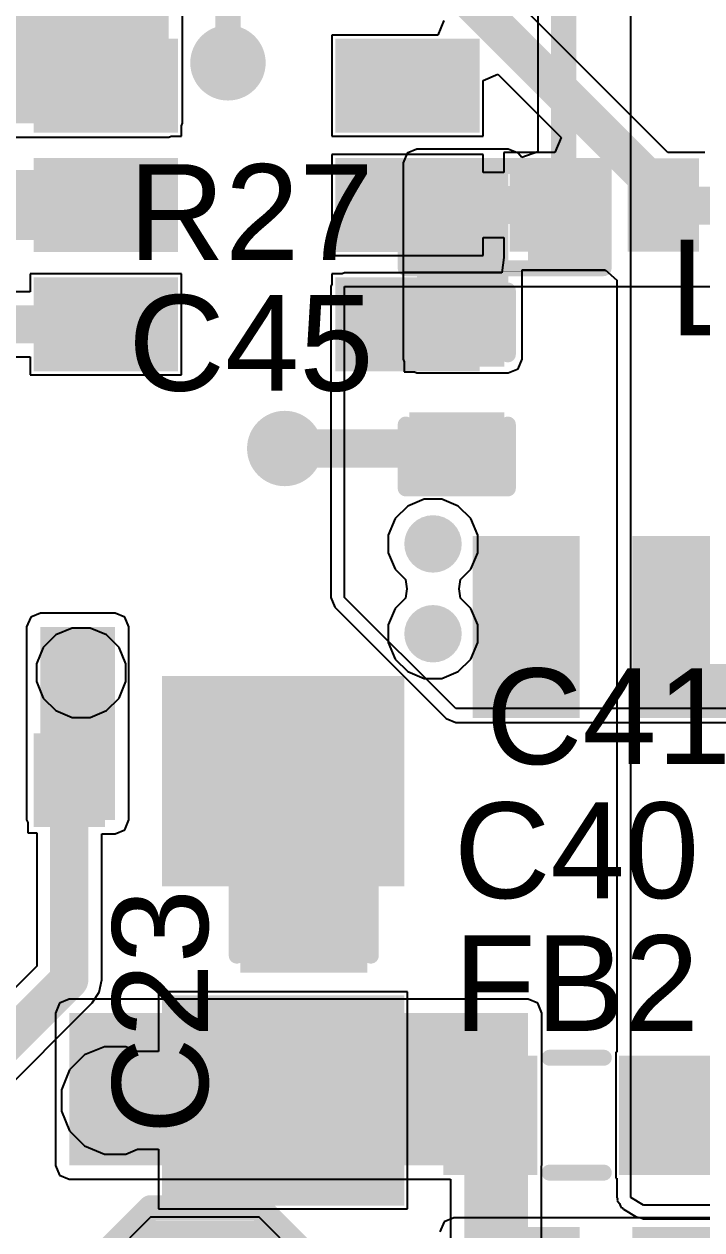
# Model space of a CAD drawing. Header units: millimetres. Extents: x -12 to 5428, y 0 to 5422.
# Drawn here: x -3.19 to 2.2, y 9.81 to 19.4 of the extents above; entities that cross this region are included whole.
import ezdxf

# ---------------------------------------------------------------- set-up
doc = ezdxf.new("R2010")
doc.units = ezdxf.units.MM
for name, color, linetype in [('BottomLayer', 5, 'Continuous'), ('BottomPaste', 16, 'Continuous'), ('BottomSolder', 6, 'Continuous'), ('TopLayer', 1, 'Continuous'), ('TopOverlay', 2, 'Continuous'), ('TopPaste', 8, 'Continuous'), ('TopSolder', 216, 'Continuous'), ('ViaHoleLayer', 16, 'Continuous')]:
    doc.layers.add(name, color=color, linetype=linetype)
doc.styles.add('Arial', font='', dxfattribs={"height": 0.2})
doc.styles.get('Arial').set_extended_font_data('Arial')

# ---------------------------------------------------------------- blocks, each defined once
blk = doc.blocks.new('T__________17')
at = {"layer": 'TopLayer'}
blk.add_hatch(color=1, dxfattribs=at).paths.add_polyline_path([(0.381, 0.762), (-0.381, 0.762), (-0.762, 0.381), (-0.762, -0.381), (-0.381, -0.762), (0.381, -0.762), (0.762, -0.381), (0.762, 0.381)])
at = {"layer": 'TopPaste'}
blk.add_hatch(color=8, dxfattribs=at).paths.add_polyline_path([(0.381, 0.762), (-0.381, 0.762), (-0.762, 0.381), (-0.762, -0.381), (-0.381, -0.762), (0.381, -0.762), (0.762, -0.381), (0.762, 0.381)])
at = {"layer": 'TopSolder'}
blk.add_hatch(color=216, dxfattribs=at).paths.add_polyline_path([(0.4185, 0.837), (-0.4185, 0.837), (-0.837, 0.4185), (-0.837, -0.4185), (-0.4185, -0.837), (0.4185, -0.837), (0.837, -0.4185), (0.837, 0.4185)])
at = {"layer": 'TopOverlay', "const_width": 0.2}
for points in [[(-0.9398, 0.4318), (-0.4318, 0.9398)], [(-0.4318, 0.9398), (0.4318, 0.9398)], [(0.4318, 0.9398), (0.9398, 0.4318)], [(-0.9398, -0.4318), (-0.9398, 0.4318)], [(0.9398, -0.4318), (0.9398, 0.4318)], [(-0.9398, -0.4318), (-0.4318, -0.9398)], [(0.4318, -0.9398), (0.9398, -0.4318)], [(-0.4318, -0.9398), (0.4318, -0.9398)]]:
    blk.add_lwpolyline(points, dxfattribs=at)
at = {"layer": 'TopOverlay', "const_width": 0.1}
for points in [[(-0.4818, 0.9398, 1), (-0.3818, 0.9398, 1)], [(-0.4818, 0.9398, 1), (-0.3818, 0.9398, 1)], [(0.3818, 0.9398, 1), (0.4818, 0.9398, 1)], [(0.3818, 0.9398, 1), (0.4818, 0.9398, 1)], [(-0.9898, 0.4318, 1), (-0.8898, 0.4318, 1)], [(-0.9898, 0.4318, 1), (-0.8898, 0.4318, 1)], [(0.8898, 0.4318, 1), (0.9898, 0.4318, 1)], [(0.8898, 0.4318, 1), (0.9898, 0.4318, 1)], [(-0.9898, -0.4318, 1), (-0.8898, -0.4318, 1)], [(-0.9898, -0.4318, 1), (-0.8898, -0.4318, 1)], [(0.8898, -0.4318, 1), (0.9898, -0.4318, 1)], [(0.8898, -0.4318, 1), (0.9898, -0.4318, 1)], [(-0.4818, -0.9398, 1), (-0.3818, -0.9398, 1)], [(-0.4818, -0.9398, 1), (-0.3818, -0.9398, 1)], [(0.3818, -0.9398, 1), (0.4818, -0.9398, 1)], [(0.3818, -0.9398, 1), (0.4818, -0.9398, 1)]]:
    blk.add_lwpolyline(points, format="xyb", close=True, dxfattribs=at)
blk = doc.blocks.new('SOP_8_B_24')
at = {"layer": 'BottomLayer'}
for points in [[(-3.4, 2.255), (-2.1, 2.255), (-2.1, 1.555), (-3.4, 1.555)], [(2.1, 2.255), (3.4, 2.255), (3.4, 1.555), (2.1, 1.555)], [(-3.4, 0.985), (-2.1, 0.985), (-2.1, 0.285), (-3.4, 0.285)], [(2.1, 0.985), (3.4, 0.985), (3.4, 0.285), (2.1, 0.285)], [(-3.4, -0.285), (-2.1, -0.285), (-2.1, -0.985), (-3.4, -0.985)], [(2.1, -0.285), (3.4, -0.285), (3.4, -0.985), (2.1, -0.985)], [(-3.4, -1.555), (-2.1, -1.555), (-2.1, -2.255), (-3.4, -2.255)], [(2.1, -1.555), (3.4, -1.555), (3.4, -2.255), (2.1, -2.255)]]:
    blk.add_hatch(color=5, dxfattribs=at).paths.add_polyline_path(points)
at = {"layer": 'BottomPaste'}
for points in [[(-3.4, 2.255), (-2.1, 2.255), (-2.1, 1.555), (-3.4, 1.555)], [(2.1, 2.255), (3.4, 2.255), (3.4, 1.555), (2.1, 1.555)], [(-3.4, 0.985), (-2.1, 0.985), (-2.1, 0.285), (-3.4, 0.285)], [(2.1, 0.985), (3.4, 0.985), (3.4, 0.285), (2.1, 0.285)], [(-3.4, -0.285), (-2.1, -0.285), (-2.1, -0.985), (-3.4, -0.985)], [(2.1, -0.285), (3.4, -0.285), (3.4, -0.985), (2.1, -0.985)], [(-3.4, -1.555), (-2.1, -1.555), (-2.1, -2.255), (-3.4, -2.255)], [(2.1, -1.555), (3.4, -1.555), (3.4, -2.255), (2.1, -2.255)]]:
    blk.add_hatch(color=16, dxfattribs=at).paths.add_polyline_path(points)
at = {"layer": 'BottomSolder'}
for points in [[(-3.475, 2.33), (-2.025, 2.33), (-2.025, 1.48), (-3.475, 1.48)], [(2.025, 2.33), (3.475, 2.33), (3.475, 1.48), (2.025, 1.48)], [(-3.475, 1.06), (-2.025, 1.06), (-2.025, 0.21), (-3.475, 0.21)], [(2.025, 1.06), (3.475, 1.06), (3.475, 0.21), (2.025, 0.21)], [(-3.475, -0.21), (-2.025, -0.21), (-2.025, -1.06), (-3.475, -1.06)], [(2.025, -0.21), (3.475, -0.21), (3.475, -1.06), (2.025, -1.06)], [(-3.475, -1.48), (-2.025, -1.48), (-2.025, -2.33), (-3.475, -2.33)], [(2.025, -1.48), (3.475, -1.48), (3.475, -2.33), (2.025, -2.33)]]:
    blk.add_hatch(color=6, dxfattribs=at).paths.add_polyline_path(points)
blk = doc.blocks.new('R___0402_B_30')
at = {"layer": 'BottomLayer'}
for points in [[(-0.2413, 0.3175), (-0.2413, -0.3175), (-0.6985, -0.3175), (-0.6985, 0.3175)], [(0.6985, 0.3175), (0.6985, -0.3175), (0.2413, -0.3175), (0.2413, 0.3175)]]:
    blk.add_hatch(color=5, dxfattribs=at).paths.add_polyline_path(points)
at = {"layer": 'BottomPaste'}
for points in [[(-0.2413, 0.3175), (-0.2413, -0.3175), (-0.6985, -0.3175), (-0.6985, 0.3175)], [(0.6985, 0.3175), (0.6985, -0.3175), (0.2413, -0.3175), (0.2413, 0.3175)]]:
    blk.add_hatch(color=16, dxfattribs=at).paths.add_polyline_path(points)
at = {"layer": 'BottomSolder'}
for points in [[(-0.1863, 0.3725), (-0.1863, -0.3725), (-0.7535, -0.3725), (-0.7535, 0.3725)], [(0.7535, 0.3725), (0.7535, -0.3725), (0.1863, -0.3725), (0.1863, 0.3725)]]:
    blk.add_hatch(color=6, dxfattribs=at).paths.add_polyline_path(points)
blk = doc.blocks.new('R___0402_39')
at = {"layer": 'TopLayer'}
for points in [[(-0.6985, -0.3175), (-0.6985, 0.3175), (-0.2413, 0.3175), (-0.2413, -0.3175)], [(0.2413, -0.3175), (0.2413, 0.3175), (0.6985, 0.3175), (0.6985, -0.3175)]]:
    blk.add_hatch(color=1, dxfattribs=at).paths.add_polyline_path(points)
at = {"layer": 'TopPaste'}
for points in [[(-0.6985, -0.3175), (-0.6985, 0.3175), (-0.2413, 0.3175), (-0.2413, -0.3175)], [(0.2413, -0.3175), (0.2413, 0.3175), (0.6985, 0.3175), (0.6985, -0.3175)]]:
    blk.add_hatch(color=8, dxfattribs=at).paths.add_polyline_path(points)
at = {"layer": 'TopSolder'}
for points in [[(-0.7535, -0.3725), (-0.7535, 0.3725), (-0.1863, 0.3725), (-0.1863, -0.3725)], [(0.1863, -0.3725), (0.1863, 0.3725), (0.7535, 0.3725), (0.7535, -0.3725)]]:
    blk.add_hatch(color=216, dxfattribs=at).paths.add_polyline_path(points)
at = {"layer": 'TopOverlay'}
for points, const_width in [([(-0.7874, 0.4064), (0.7874, 0.4064)], 0.127), ([(-0.7874, -0.4064), (-0.7874, 0.4064)], 0.127), ([(0.7874, -0.4064), (0.7874, 0.4064)], 0.127), ([(-0.7874, -0.4064), (0.7874, -0.4064)], 0.127), ([(-0.8128, -0.4318), (0.8128, -0.4318)], 0.00323)]:
    blk.add_lwpolyline(points, dxfattribs=dict(at, const_width=const_width))
for points, const_width in [([(-0.8191, 0.4064, 1), (-0.7556, 0.4064, 1)], 0.0635), ([(-0.8191, 0.4064, 1), (-0.7556, 0.4064, 1)], 0.0635), ([(0.7557, 0.4064, 1), (0.8192, 0.4064, 1)], 0.0635), ([(0.7557, 0.4064, 1), (0.8192, 0.4064, 1)], 0.0635), ([(-0.8191, -0.4064, 1), (-0.7556, -0.4064, 1)], 0.0635), ([(-0.8191, -0.4064, 1), (-0.7556, -0.4064, 1)], 0.0635), ([(0.7557, -0.4064, 1), (0.8192, -0.4064, 1)], 0.0635), ([(0.7557, -0.4064, 1), (0.8192, -0.4064, 1)], 0.0635), ([(-0.8136, -0.4318, 1), (-0.812, -0.4318, 1)], 0.00161), ([(0.812, -0.4318, 1), (0.8136, -0.4318, 1)], 0.00161)]:
    blk.add_lwpolyline(points, format="xyb", close=True, dxfattribs=dict(at, const_width=const_width))
blk = doc.blocks.new('C___0402_47')
at = {"layer": 'TopLayer'}
for points in [[(-0.6985, -0.3175), (-0.6985, 0.3175), (-0.2413, 0.3175), (-0.2413, -0.3175)], [(0.2413, -0.3175), (0.2413, 0.3175), (0.6985, 0.3175), (0.6985, -0.3175)]]:
    blk.add_hatch(color=1, dxfattribs=at).paths.add_polyline_path(points)
at = {"layer": 'TopPaste'}
for points in [[(-0.6985, -0.3175), (-0.6985, 0.3175), (-0.2413, 0.3175), (-0.2413, -0.3175)], [(0.2413, -0.3175), (0.2413, 0.3175), (0.6985, 0.3175), (0.6985, -0.3175)]]:
    blk.add_hatch(color=8, dxfattribs=at).paths.add_polyline_path(points)
at = {"layer": 'TopSolder'}
for points in [[(-0.7585, -0.3775), (-0.7585, 0.3775), (-0.1813, 0.3775), (-0.1813, -0.3775)], [(0.1813, -0.3775), (0.1813, 0.3775), (0.7585, 0.3775), (0.7585, -0.3775)]]:
    blk.add_hatch(color=216, dxfattribs=at).paths.add_polyline_path(points)
at = {"layer": 'TopOverlay', "const_width": 0.127}
for points in [[(-0.7874, 0.4064), (-0.7874, -0.4064)], [(-0.7874, 0.4064), (-0.2794, 0.4064)], [(0.2794, 0.4064), (0.7874, 0.4064)], [(0.7874, 0.4064), (0.7874, -0.4064)], [(-0.7874, -0.4064), (-0.2794, -0.4064)], [(0.2794, -0.4064), (0.7874, -0.4064)]]:
    blk.add_lwpolyline(points, dxfattribs=at)
at = {"layer": 'TopOverlay', "const_width": 0.0635}
for points in [[(-0.8191, 0.4064, 1), (-0.7556, 0.4064, 1)], [(-0.8191, 0.4064, 1), (-0.7556, 0.4064, 1)], [(-0.3111, 0.4064, 1), (-0.2476, 0.4064, 1)], [(0.2477, 0.4064, 1), (0.3112, 0.4064, 1)], [(0.7557, 0.4064, 1), (0.8192, 0.4064, 1)], [(0.7557, 0.4064, 1), (0.8192, 0.4064, 1)], [(-0.8191, -0.4064, 1), (-0.7556, -0.4064, 1)], [(-0.8191, -0.4064, 1), (-0.7556, -0.4064, 1)], [(-0.3111, -0.4064, 1), (-0.2476, -0.4064, 1)], [(0.2477, -0.4064, 1), (0.3112, -0.4064, 1)], [(0.7557, -0.4064, 1), (0.8192, -0.4064, 1)], [(0.7557, -0.4064, 1), (0.8192, -0.4064, 1)]]:
    blk.add_lwpolyline(points, format="xyb", close=True, dxfattribs=at)
blk = doc.blocks.new('TSOT_23_6_B_55')
at = {"layer": 'BottomLayer'}
for points in [[(-1.7, 1.25), (-0.7, 1.25), (-0.7, 0.65), (-1.7, 0.65)], [(0.7, 1.25), (1.7, 1.25), (1.7, 0.65), (0.7, 0.65)], [(-1.7, 0.3), (-0.7, 0.3), (-0.7, -0.3), (-1.7, -0.3)], [(0.7, 0.3), (1.7, 0.3), (1.7, -0.3), (0.7, -0.3)], [(-1.7, -0.65), (-0.7, -0.65), (-0.7, -1.25), (-1.7, -1.25)], [(0.7, -0.65), (1.7, -0.65), (1.7, -1.25), (0.7, -1.25)]]:
    blk.add_hatch(color=5, dxfattribs=at).paths.add_polyline_path(points)
at = {"layer": 'BottomPaste'}
for points in [[(-1.7, 1.25), (-0.7, 1.25), (-0.7, 0.65), (-1.7, 0.65)], [(0.7, 1.25), (1.7, 1.25), (1.7, 0.65), (0.7, 0.65)], [(-1.7, 0.3), (-0.7, 0.3), (-0.7, -0.3), (-1.7, -0.3)], [(0.7, 0.3), (1.7, 0.3), (1.7, -0.3), (0.7, -0.3)], [(-1.7, -0.65), (-0.7, -0.65), (-0.7, -1.25), (-1.7, -1.25)], [(0.7, -0.65), (1.7, -0.65), (1.7, -1.25), (0.7, -1.25)]]:
    blk.add_hatch(color=16, dxfattribs=at).paths.add_polyline_path(points)
at = {"layer": 'BottomSolder'}
for points in [[(-1.775, 1.325), (-0.625, 1.325), (-0.625, 0.575), (-1.775, 0.575)], [(0.625, 1.325), (1.775, 1.325), (1.775, 0.575), (0.625, 0.575)], [(-1.775, 0.375), (-0.625, 0.375), (-0.625, -0.375), (-1.775, -0.375)], [(0.625, 0.375), (1.775, 0.375), (1.775, -0.375), (0.625, -0.375)], [(-1.775, -0.575), (-0.625, -0.575), (-0.625, -1.325), (-1.775, -1.325)], [(0.625, -0.575), (1.775, -0.575), (1.775, -1.325), (0.625, -1.325)]]:
    blk.add_hatch(color=6, dxfattribs=at).paths.add_polyline_path(points)
blk = doc.blocks.new('R___0402_B_74')
at = {"layer": 'BottomLayer'}
for points in [[(-0.2413, 0.3175), (-0.2413, -0.3175), (-0.6985, -0.3175), (-0.6985, 0.3175)], [(0.6985, 0.3175), (0.6985, -0.3175), (0.2413, -0.3175), (0.2413, 0.3175)]]:
    blk.add_hatch(color=5, dxfattribs=at).paths.add_polyline_path(points)
at = {"layer": 'BottomPaste'}
for points in [[(-0.2413, 0.3175), (-0.2413, -0.3175), (-0.6985, -0.3175), (-0.6985, 0.3175)], [(0.6985, 0.3175), (0.6985, -0.3175), (0.2413, -0.3175), (0.2413, 0.3175)]]:
    blk.add_hatch(color=16, dxfattribs=at).paths.add_polyline_path(points)
at = {"layer": 'BottomSolder'}
for points in [[(-0.1863, 0.3725), (-0.1863, -0.3725), (-0.7535, -0.3725), (-0.7535, 0.3725)], [(0.7535, 0.3725), (0.7535, -0.3725), (0.1863, -0.3725), (0.1863, 0.3725)]]:
    blk.add_hatch(color=6, dxfattribs=at).paths.add_polyline_path(points)
blk = doc.blocks.new('IND_0603__1608_M_______123')
at = {"layer": 'TopLayer'}
for points in [[(-1, 0.4), (-0.4, 0.4), (-0.4, -0.4), (-1, -0.4)], [(0.4, 0.4), (1, 0.4), (1, -0.4), (0.4, -0.4)]]:
    blk.add_hatch(color=1, dxfattribs=at).paths.add_polyline_path(points)
at = {"layer": 'TopPaste'}
for points in [[(-1, 0.4), (-0.4, 0.4), (-0.4, -0.4), (-1, -0.4)], [(0.4, 0.4), (1, 0.4), (1, -0.4), (0.4, -0.4)]]:
    blk.add_hatch(color=8, dxfattribs=at).paths.add_polyline_path(points)
at = {"layer": 'TopSolder'}
for points in [[(-1.075, 0.475), (-0.325, 0.475), (-0.325, -0.475), (-1.075, -0.475)], [(0.325, 0.475), (1.075, 0.475), (1.075, -0.475), (0.325, -0.475)]]:
    blk.add_hatch(color=216, dxfattribs=at).paths.add_polyline_path(points)
at = {"layer": 'TopOverlay', "const_width": 0.127}
for points in [[(0.2286, 0.4572), (-0.2032, 0.4572)], [(0.2286, -0.4572), (-0.2032, -0.4572)]]:
    blk.add_lwpolyline(points, dxfattribs=at)
at = {"layer": 'TopOverlay', "const_width": 0.0635}
for points in [[(-0.2349, 0.4572, 1), (-0.1714, 0.4572, 1)], [(0.1969, 0.4572, 1), (0.2604, 0.4572, 1)], [(-0.2349, -0.4572, 1), (-0.1714, -0.4572, 1)], [(0.1969, -0.4572, 1), (0.2604, -0.4572, 1)]]:
    blk.add_lwpolyline(points, format="xyb", close=True, dxfattribs=at)
blk = doc.blocks.new('C___0603_200')
at = {"layer": 'TopLayer'}
for points in [[(-0.381, 0.4445), (-0.381, -0.4445), (-1.143, -0.4445), (-1.143, 0.4445)], [(1.143, 0.4445), (1.143, -0.4445), (0.381, -0.4445), (0.381, 0.4445)]]:
    blk.add_hatch(color=1, dxfattribs=at).paths.add_polyline_path(points)
at = {"layer": 'TopPaste'}
for points in [[(-0.381, 0.4445), (-0.381, -0.4445), (-1.143, -0.4445), (-1.143, 0.4445)], [(1.143, 0.4445), (1.143, -0.4445), (0.381, -0.4445), (0.381, 0.4445)]]:
    blk.add_hatch(color=8, dxfattribs=at).paths.add_polyline_path(points)
at = {"layer": 'TopSolder'}
for points in [[(-0.321, 0.5045), (-0.321, -0.5045), (-1.203, -0.5045), (-1.203, 0.5045)], [(1.203, 0.5045), (1.203, -0.5045), (0.321, -0.5045), (0.321, 0.5045)]]:
    blk.add_hatch(color=216, dxfattribs=at).paths.add_polyline_path(points)
at = {"layer": 'TopOverlay', "const_width": 0.127}
for points in [[(-0.4572, 0.5334), (-1.2446, 0.5334)], [(-1.2446, -0.5334), (-1.2446, 0.5334)], [(1.2446, 0.5334), (0.4572, 0.5334)], [(1.2446, -0.5334), (1.2446, 0.5334)], [(-0.4572, -0.5334), (-1.2446, -0.5334)], [(1.2446, -0.5334), (0.4572, -0.5334)]]:
    blk.add_lwpolyline(points, dxfattribs=at)
at = {"layer": 'TopOverlay', "const_width": 0.0635}
for points in [[(-1.2763, 0.5334, 1), (-1.2128, 0.5334, 1)], [(-1.2763, 0.5334, 1), (-1.2128, 0.5334, 1)], [(-0.4889, 0.5334, 1), (-0.4254, 0.5334, 1)], [(0.4255, 0.5334, 1), (0.489, 0.5334, 1)], [(1.2129, 0.5334, 1), (1.2764, 0.5334, 1)], [(1.2129, 0.5334, 1), (1.2764, 0.5334, 1)], [(-1.2763, -0.5334, 1), (-1.2128, -0.5334, 1)], [(-1.2763, -0.5334, 1), (-1.2128, -0.5334, 1)], [(-0.4889, -0.5334, 1), (-0.4254, -0.5334, 1)], [(0.4255, -0.5334, 1), (0.489, -0.5334, 1)], [(1.2129, -0.5334, 1), (1.2764, -0.5334, 1)], [(1.2129, -0.5334, 1), (1.2764, -0.5334, 1)]]:
    blk.add_lwpolyline(points, format="xyb", close=True, dxfattribs=at)
blk = doc.blocks.new('C___1206_B_201')
at = {"layer": 'BottomLayer'}
for points in [[(-2.032, 0.889), (-0.508, 0.889), (-0.508, -0.889), (-2.032, -0.889)], [(0.508, 0.889), (2.032, 0.889), (2.032, -0.889), (0.508, -0.889)]]:
    blk.add_hatch(color=5, dxfattribs=at).paths.add_polyline_path(points)
at = {"layer": 'BottomPaste'}
for points in [[(-2.032, 0.889), (-0.508, 0.889), (-0.508, -0.889), (-2.032, -0.889)], [(0.508, 0.889), (2.032, 0.889), (2.032, -0.889), (0.508, -0.889)]]:
    blk.add_hatch(color=16, dxfattribs=at).paths.add_polyline_path(points)
at = {"layer": 'BottomSolder'}
for points in [[(-2.107, 0.964), (-0.433, 0.964), (-0.433, -0.964), (-2.107, -0.964)], [(0.433, 0.964), (2.107, 0.964), (2.107, -0.964), (0.433, -0.964)]]:
    blk.add_hatch(color=6, dxfattribs=at).paths.add_polyline_path(points)

msp = doc.modelspace()

# ---------------------------------------------------------------- hatches: boundary and pattern name
at = {"layer": 'BottomLayer'}
for points in [[(-3.3266, 18.6132), (-2.04, 18.6132), (-2.04, 20.554), (-3.3266, 20.554)], [(-3.0607, 13.0683), (-2.4675, 13.0683), (-2.4675, 14.6048), (-3.0607, 14.6048)]]:
    msp.add_hatch(color=5, dxfattribs=at).paths.add_polyline_path(points)
h = msp.add_hatch(color=5, dxfattribs=at)
edge = h.paths.add_edge_path()
edge.add_arc((-1.5686, 19.0946), 0.3, 0, 360)
h = msp.add_hatch(color=5, dxfattribs=at)
edge = h.paths.add_edge_path()
edge.add_arc((-1.1169, 16.0251), 0.3, 0, 360)
h = msp.add_hatch(color=5, dxfattribs=at)
edge = h.paths.add_edge_path()
edge.add_arc((0.0632, 15.2656), 0.2286, 0, 360)
h = msp.add_hatch(color=5, dxfattribs=at)
edge = h.paths.add_edge_path()
edge.add_arc((0.0632, 14.5507), 0.2286, 0, 360)
h = msp.add_hatch(color=5, dxfattribs=at)
edge = h.paths.add_edge_path()
edge.add_arc((-2.737, 14.2403), 0.2286, 0, 360)
h = msp.add_hatch(color=5, dxfattribs=at)
edge = h.paths.add_edge_path()
edge.add_arc((-2.4675, 10.8367), 0.3, 0, 360)
at = {"layer": 'TopLayer'}
h = msp.add_hatch(color=1, dxfattribs=at)
edge = h.paths.add_edge_path()
edge.add_arc((-1.5686, 19.0946), 0.3, 0, 360)
for points in [[(-0.065, 16.7363), (0.6622, 16.7363), (0.6622, 18.2984), (-0.065, 18.2984)], [(-2.8321, 10.3188), (0.8192, 10.3188), (0.8192, 11.5316), (-2.8321, 11.5316)]]:
    msp.add_hatch(color=1, dxfattribs=at).paths.add_polyline_path(points)
h = msp.add_hatch(color=1, dxfattribs=at)
edge = h.paths.add_edge_path()
edge.add_arc((-1.1169, 16.0251), 0.3, 0, 360)
h = msp.add_hatch(color=1, dxfattribs=at)
edge = h.paths.add_edge_path()
edge.add_arc((0.0632, 15.2656), 0.2286, 0, 360)
h = msp.add_hatch(color=1, dxfattribs=at)
edge = h.paths.add_edge_path()
edge.add_arc((0.0632, 14.5507), 0.2286, 0, 360)
h = msp.add_hatch(color=1, dxfattribs=at)
edge = h.paths.add_edge_path()
edge.add_arc((-2.737, 14.2403), 0.2286, 0, 360)
h = msp.add_hatch(color=1, dxfattribs=at)
edge = h.paths.add_edge_path()
edge.add_arc((-2.4675, 10.8367), 0.3, 0, 360)
at = {"layer": 'ViaHoleLayer'}
h = msp.add_hatch(color=16, dxfattribs=at)
edge = h.paths.add_edge_path()
edge.add_arc((-1.5686, 19.0946), 0.15, 0, 360)
h = msp.add_hatch(color=16, dxfattribs=at)
edge = h.paths.add_edge_path()
edge.add_arc((-1.1169, 16.0251), 0.15, 0, 360)
h = msp.add_hatch(color=16, dxfattribs=at)
edge = h.paths.add_edge_path()
edge.add_arc((0.0632, 15.2656), 0.1016, 0, 360)
h = msp.add_hatch(color=16, dxfattribs=at)
edge = h.paths.add_edge_path()
edge.add_arc((0.0632, 14.5507), 0.1016, 0, 360)
h = msp.add_hatch(color=16, dxfattribs=at)
edge = h.paths.add_edge_path()
edge.add_arc((-2.737, 14.2403), 0.1016, 0, 360)
h = msp.add_hatch(color=16, dxfattribs=at)
edge = h.paths.add_edge_path()
edge.add_arc((-2.4675, 10.8367), 0.15, 0, 360)

# ---------------------------------------------------------------- linework, layer by layer
at = {"layer": 'BottomLayer'}
for p, q in [((-1.93, 18.6132), (-1.93, 20.554)), ((1.9323, 18.3823), (-0.0141, 20.3288)), ((0.1501, 19.4321), (0.1015, 19.3148)), ((0.1015, 19.3148), (-0.7416, 19.3148)), ((-0.7416, 19.3148), (-0.7416, 18.5116)), ((0.4616, 18.9547), (0.5789, 19.0033)), ((0.5789, 19.0033), (1.0825, 18.4997)), ((0.4616, 18.5116), (0.4616, 18.9547)), ((-1.9384, 18.5929), (-1.93, 18.6132)), ((-1.9384, 18.5116), (-1.9384, 18.5929)), ((-3.3266, 18.5032), (-2.04, 18.5032)), ((-2.04, 18.5032), (-2.0198, 18.5116)), ((-2.0198, 18.5116), (-1.9384, 18.5116)), ((-0.7416, 18.5116), (0.4616, 18.5116)), ((1.0825, 18.4997), (1.0339, 18.3823)), ((0.4616, 18.3648), (-0.7416, 18.3648)), ((-0.7416, 18.3648), (-0.7416, 17.5616)), ((0.4616, 18.2222), (0.4616, 18.3648)), ((1.0339, 18.3823), (0.6263, 18.3823)), ((0.6263, 18.3823), (0.6263, 18.2222)), ((2.2265, 18.3823), (1.9323, 18.3823)), ((0.6263, 18.2222), (0.4616, 18.2222)), ((0.4616, 17.5616), (0.4616, 17.7042)), ((0.4616, 17.7042), (0.6263, 17.7042)), ((0.6263, 17.7042), (0.6263, 17.5502)), ((-0.7416, 17.5616), (0.4616, 17.5616)), ((0.6263, 17.5441), (0.6117, 17.4232)), ((0.6263, 17.5502), (0.6263, 17.5441)), ((-1.9384, 17.4148), (-3.1416, 17.4148)), ((-3.1416, 17.4148), (-3.1416, 17.2722)), ((-1.9384, 16.6116), (-1.9384, 17.4148)), ((-0.6602, 17.4148), (-0.7416, 17.4148)), ((-0.7416, 17.4148), (-0.7416, 17.3334)), ((-0.64, 17.4232), (-0.6602, 17.4148)), ((0.6117, 17.4232), (-0.64, 17.4232)), ((-0.7416, 17.3334), (-0.75, 17.3132)), ((-0.75, 17.3132), (-0.75, 14.8401)), ((-0.64, 14.8401), (-0.64, 17.3132)), ((-0.64, 17.3132), (2.6644, 17.3132)), ((-3.1416, 17.2722), (-4.0821, 17.2722)), ((-4.4106, 16.7542), (-3.1416, 16.7542)), ((-3.1416, 16.7542), (-3.1416, 16.6116)), ((-3.1416, 16.6116), (-1.9384, 16.6116)), ((-0.75, 14.8401), (-0.7178, 14.7623)), ((0.2453, 13.9548), (-0.64, 14.8401)), ((-3.0607, 14.7148), (-3.1385, 14.6825)), ((-2.4675, 14.7148), (-3.0607, 14.7148)), ((-2.3897, 14.6825), (-2.4675, 14.7148)), ((-0.7178, 14.7623), (0.1675, 13.877)), ((-3.1385, 14.6825), (-3.1707, 14.6048)), ((-3.1707, 14.6048), (-3.1707, 13.0683)), ((-2.3575, 14.6048), (-2.3897, 14.6825)), ((-2.3575, 13.0683), (-2.3575, 14.6048)), ((3.6941, 13.9548), (0.2453, 13.9548)), ((0.1675, 13.877), (0.2453, 13.8448)), ((0.2453, 13.8448), (3.6941, 13.8448)), ((-3.1707, 13.0683), (-3.1623, 13.0481)), ((-2.3897, 12.9905), (-2.3575, 13.0683)), ((-3.1623, 13.0481), (-3.1623, 12.9667)), ((-3.1623, 12.9667), (-3.0911, 12.9667)), ((-3.0911, 12.9667), (-3.0911, 11.9037)), ((-2.5731, 11.7965), (-2.5731, 12.9583)), ((-2.5731, 12.9583), (-2.4675, 12.9583)), ((-2.4675, 12.9583), (-2.3897, 12.9905)), ((-3.0911, 11.9037), (-3.3212, 11.6736)), ((-2.5929, 11.6974), (-2.5731, 11.7965)), ((-3.7542, 10.5081), (-2.649, 11.6133)), ((-2.649, 11.6133), (-2.5929, 11.6974)), ((-0.1397, 11.7003), (-2.1209, 11.7003)), ((-2.1209, 11.7003), (-2.1209, 11.2252)), ((-0.1397, 9.9731), (-0.1397, 11.7003)), ((-2.5524, 11.2637), (-2.7093, 11.1987)), ((-2.3825, 11.2637), (-2.5524, 11.2637)), ((-2.2895, 11.2252), (-2.3825, 11.2637)), ((-2.7093, 11.1987), (-2.8295, 11.0786)), ((-2.1209, 11.2252), (-2.2895, 11.2252)), ((-2.8295, 11.0786), (-2.8945, 10.9217)), ((-2.8945, 10.9217), (-2.8945, 10.7518)), ((-2.8945, 10.7518), (-2.8295, 10.5949)), ((-2.8295, 10.5949), (-2.7093, 10.4748)), ((-2.7093, 10.4748), (-2.5524, 10.4097)), ((-2.5524, 10.4097), (-2.3825, 10.4097)), ((-2.3825, 10.4097), (-2.2895, 10.4483)), ((-2.2895, 10.4483), (-2.1209, 10.4483)), ((-2.1209, 10.4483), (-2.1209, 9.9731)), ((-2.1209, 9.9731), (-0.1397, 9.9731)), ((0.2286, 9.9015), (0.1508, 9.8693)), ((6.481, 9.9015), (0.2286, 9.9015)), ((0.1508, 9.8693), (0.1186, 9.7915))]:
    msp.add_line(p, q, dxfattribs=at)
for points, const_width in [([(-1.8516, 21.8), (1.8201, 18.1283)], 0.3048), ([(-1.5686, 19.0946), (-1.5686, 20.1476)], 0.2032), ([(-3.7228, 17.9632), (-2.54, 17.9632)], 0.5588), ([(1.8201, 18.0394), (1.8201, 18.1283)], 0.3048), ([(1.8201, 18.0394), (1.8963, 17.9632)], 0.3048), ([(-0.14, 17.9632), (0.9565, 17.9632)], 0.3048), ([(1.8963, 17.9632), (1.9017, 17.9578)], 0.3048), ([(1.9017, 17.9578), (2.7178, 17.9578)], 0.3048), ([(-4.4106, 17.0132), (-2.54, 17.0132)], 0.3048), ([(-2.8321, 14.104), (-2.737, 14.1991)], 0.3048), ([(-2.737, 14.1991), (-2.737, 14.2403)], 0.3048), ([(-2.8321, 13.3858), (-2.8321, 14.104)], 0.3048), ([(-2.8321, 11.7965), (-2.8321, 13.3858)], 0.3048), ([(-4.0132, 10.6154), (-2.8321, 11.7965)], 0.3048), ([(-2.4675, 10.8367), (-1.1303, 10.8367)], 0.5588)]:
    msp.add_lwpolyline(points, dxfattribs=dict(at, const_width=const_width))
for points, const_width in [([(-1.6194, 19.0946, 1), (-1.5178, 19.0946, 1)], 0.1016), ([(-2.6797, 17.9632, 1), (-2.4003, 17.9632, 1)], 0.2794), ([(1.7439, 18.1283, 1), (1.8963, 18.1283, 1)], 0.1524), ([(1.7439, 18.1283, 1), (1.8963, 18.1283, 1)], 0.1524), ([(1.7439, 18.0394, 1), (1.8963, 18.0394, 1)], 0.1524), ([(1.7439, 18.0394, 1), (1.8963, 18.0394, 1)], 0.1524), ([(-0.2162, 17.9632, 1), (-0.0638, 17.9632, 1)], 0.1524), ([(0.8803, 17.9632, 1), (1.0327, 17.9632, 1)], 0.1524), ([(1.8201, 17.9632, 1), (1.9725, 17.9632, 1)], 0.1524), ([(1.8201, 17.9632, 1), (1.9725, 17.9632, 1)], 0.1524), ([(1.8255, 17.9578, 1), (1.9779, 17.9578, 1)], 0.1524), ([(1.8255, 17.9578, 1), (1.9779, 17.9578, 1)], 0.1524), ([(-2.6162, 17.0132, 1), (-2.4638, 17.0132, 1)], 0.1524), ([(-2.8132, 14.2403, 1), (-2.6608, 14.2403, 1)], 0.1524), ([(-2.8132, 14.1991, 1), (-2.6608, 14.1991, 1)], 0.1524), ([(-2.8132, 14.1991, 1), (-2.6608, 14.1991, 1)], 0.1524), ([(-2.9083, 14.104, 1), (-2.7559, 14.104, 1)], 0.1524), ([(-2.9083, 14.104, 1), (-2.7559, 14.104, 1)], 0.1524), ([(-2.9083, 13.3858, 1), (-2.7559, 13.3858, 1)], 0.1524), ([(-2.9083, 13.3858, 1), (-2.7559, 13.3858, 1)], 0.1524), ([(-2.9083, 11.7965, 1), (-2.7559, 11.7965, 1)], 0.1524), ([(-2.9083, 11.7965, 1), (-2.7559, 11.7965, 1)], 0.1524), ([(-2.6072, 10.8367, 1), (-2.3278, 10.8367, 1)], 0.2794), ([(-1.27, 10.8367, 1), (-0.9906, 10.8367, 1)], 0.2794)]:
    msp.add_lwpolyline(points, format="xyb", close=True, dxfattribs=dict(at, const_width=const_width))
at = {"layer": 'TopLayer'}
for p, q in [((1.6368, 10.0649), (1.6368, 20.2375)), ((0.8962, 19.8507), (0.8962, 18.3871)), ((-0.1428, 18.3762), (-0.175, 18.2984)), ((-0.065, 18.4084), (-0.1428, 18.3762)), ((0.6622, 18.4084), (-0.065, 18.4084)), ((0.7399, 18.3762), (0.6622, 18.4084)), ((0.7692, 18.3411), (0.7399, 18.3762)), ((0.8962, 18.3871), (0.7692, 18.3411)), ((-0.175, 18.2984), (-0.175, 16.7363)), ((0.7721, 17.3209), (0.7732, 17.4475)), ((0.7732, 17.4475), (0.8991, 17.4475)), ((0.8991, 17.4475), (1.3998, 17.4475)), ((1.3998, 17.4475), (1.4336, 17.4475)), ((1.4336, 17.4475), (1.5268, 17.3659)), ((0.7721, 16.7363), (0.7721, 17.3209)), ((1.5268, 17.3659), (1.5268, 11.2204)), ((-0.175, 16.7363), (-0.1666, 16.7161)), ((-0.1666, 16.7161), (-0.1666, 16.6347)), ((0.7399, 16.6585), (0.7721, 16.7363)), ((-0.1666, 16.6347), (-0.0853, 16.6347)), ((-0.0853, 16.6347), (-0.065, 16.6263)), ((-0.065, 16.6263), (0.6622, 16.6263)), ((0.6622, 16.6263), (0.7399, 16.6585)), ((-0.1383, 15.5671), (-0.2383, 15.4671)), ((-0.0076, 15.6212), (-0.1383, 15.5671)), ((0.1339, 15.6212), (-0.0076, 15.6212)), ((0.2646, 15.5671), (0.1339, 15.6212)), ((0.3646, 15.4671), (0.2646, 15.5671)), ((-0.2383, 15.4671), (-0.2924, 15.3364)), ((0.4188, 15.3364), (0.3646, 15.4671)), ((-0.2924, 15.3364), (-0.2924, 15.1949)), ((0.4188, 15.1949), (0.4188, 15.3364)), ((-0.2924, 15.1949), (-0.2383, 15.0642)), ((0.3646, 15.0642), (0.4188, 15.1949)), ((-0.2383, 15.0642), (-0.1562, 14.9822)), ((-0.1562, 14.9822), (-0.146, 14.9082)), ((0.2724, 14.9082), (0.2826, 14.9822)), ((0.2826, 14.9822), (0.3646, 15.0642)), ((-0.146, 14.9082), (-0.1562, 14.8342)), ((0.2826, 14.8342), (0.2724, 14.9082)), ((-0.1562, 14.8342), (-0.2383, 14.7521)), ((0.3646, 14.7521), (0.2826, 14.8342)), ((-0.2383, 14.7521), (-0.2924, 14.6214)), ((0.4188, 14.6214), (0.3646, 14.7521)), ((-2.8078, 14.5959), (-2.9384, 14.5418)), ((-2.6663, 14.5959), (-2.8078, 14.5959)), ((-2.5356, 14.5418), (-2.6663, 14.5959)), ((-0.2924, 14.6214), (-0.2924, 14.4799)), ((0.4188, 14.4799), (0.4188, 14.6214)), ((-2.9384, 14.5418), (-3.0385, 14.4418)), ((-2.4356, 14.4418), (-2.5356, 14.5418)), ((-3.0385, 14.4418), (-3.0926, 14.3111)), ((-2.3814, 14.3111), (-2.4356, 14.4418)), ((-0.2924, 14.4799), (-0.2383, 14.3492)), ((0.3646, 14.3492), (0.4188, 14.4799)), ((-3.0926, 14.3111), (-3.0926, 14.1696)), ((-2.3814, 14.1696), (-2.3814, 14.3111)), ((-0.2383, 14.3492), (-0.1383, 14.2492)), ((0.2646, 14.2492), (0.3646, 14.3492)), ((-0.1383, 14.2492), (-0.0076, 14.1951)), ((0.1339, 14.1951), (0.2646, 14.2492)), ((-3.0926, 14.1696), (-3.0385, 14.0389)), ((-2.4356, 14.0389), (-2.3814, 14.1696)), ((-0.0076, 14.1951), (0.1339, 14.1951)), ((-3.0385, 14.0389), (-2.9384, 13.9389)), ((-2.5356, 13.9389), (-2.4356, 14.0389)), ((-2.9384, 13.9389), (-2.8078, 13.8847)), ((-2.6663, 13.8847), (-2.5356, 13.9389)), ((-2.8078, 13.8847), (-2.6663, 13.8847)), ((-2.8321, 11.6416), (-2.9099, 11.6093)), ((0.8192, 11.6416), (-2.8321, 11.6416)), ((0.8969, 11.6093), (0.8192, 11.6416)), ((-2.9099, 11.6093), (-2.9421, 11.5316)), ((-2.9421, 11.5316), (-2.9421, 10.3188)), ((0.9292, 11.5316), (0.8969, 11.6093)), ((0.9292, 10.3188), (0.9292, 11.5316)), ((1.5268, 11.2204), (1.5176, 11.2204)), ((1.5176, 11.2204), (1.5176, 10.2172)), ((-2.9421, 10.3188), (-2.9099, 10.241)), ((0.9278, 10.3154), (0.9292, 10.3188)), ((0.9278, 7.6241), (0.9278, 10.3154)), ((-2.9099, 10.241), (-2.8321, 10.2088)), ((-2.8321, 10.2088), (0.2026, 10.2088)), ((0.2026, 10.2088), (0.2026, 7.4739)), ((1.5176, 10.2172), (1.5268, 10.2172)), ((1.5268, 10.2172), (1.5268, 10.0649)), ((1.5268, 10.0649), (1.5319, 10.0525)), ((1.5319, 10.0525), (1.5298, 10.0391)), ((1.5298, 10.0391), (1.5475, 10.0149)), ((1.5475, 10.0149), (1.559, 9.9872)), ((1.559, 9.9872), (1.5714, 9.982)), ((1.5714, 9.982), (1.5794, 9.9711)), ((1.7381, 10.003), (1.6368, 10.0649)), ((4.1656, 10.003), (1.7381, 10.003)), ((-2.1844, 9.906), (-2.6162, 9.4742)), ((-1.3208, 9.906), (-2.1844, 9.906)), ((-0.889, 9.4742), (-1.3208, 9.906)), ((1.5794, 9.9711), (1.6807, 9.9091)), ((1.6807, 9.9091), (1.7104, 9.9045)), ((1.7104, 9.9045), (1.7381, 9.893)), ((1.7381, 9.893), (4.1656, 9.893))]:
    msp.add_line(p, q, dxfattribs=at)
for points, const_width in [([(1.1034, 17.8666), (1.1034, 20.1465)], 0.2032), ([(-1.1169, 16.0251), (0.2525, 16.0251)], 0.3048), ([(0.5192, 10.7188), (0.5652, 10.6728)], 0.508), ([(0.5652, 7.4739), (0.5652, 10.6728)], 0.508)]:
    msp.add_lwpolyline(points, dxfattribs=dict(at, const_width=const_width))
for points, const_width in [([(1.0526, 17.8666, 1), (1.1542, 17.8666, 1)], 0.1016), ([(-1.1931, 16.0251, 1), (-1.0407, 16.0251, 1)], 0.1524), ([(0.1763, 16.0251, 1), (0.3287, 16.0251, 1)], 0.1524), ([(0.3922, 10.7188, 1), (0.6462, 10.7188, 1)], 0.254), ([(0.4382, 10.6728, 1), (0.6922, 10.6728, 1)], 0.254), ([(0.4382, 10.6728, 1), (0.6922, 10.6728, 1)], 0.254)]:
    msp.add_lwpolyline(points, format="xyb", close=True, dxfattribs=dict(at, const_width=const_width))

# ---------------------------------------------------------------- block references
for name, p in [('TSOT_23_6_B_55', (-1.34, 17.9632)), ('R___0402_39', (0.6335, 17.8666)), ('R___0402_B_74', (-3.302, 13.3858)), ('T__________17', (-1.7526, 9.0424))]:
    msp.add_blockref(name, p)
for name, p, rotation in [('R___0402_B_30', (1.4264, 17.9632), 180), ('C___0402_47', (0.2525, 16.495), 90), ('SOP_8_B_24', (2.7091, 11.8548), 270), ('C___1206_B_201', (-1.1303, 12.1067), 270), ('C___0603_200', (-0.9652, 11.5316), 270), ('IND_0603__1608_M_______123', (1.2192, 10.7188), 180)]:
    msp.add_blockref(name, p, dxfattribs=dict(rotation=rotation))

# ---------------------------------------------------------------- texts
at = {"layer": 'TopOverlay', "style": 'Arial'}
for s, p in [('R27', (-2.3619, 17.5261)), ('L6', (1.9474, 16.9247)), ('C45', (-2.3619, 16.4847)), ('C41', (0.4829, 13.5129)), ('C40', (0.229, 12.4461)), ('FB2', (0.229, 11.3888))]:
    msp.add_text(s, height=0.762, dxfattribs=at).set_placement(p)
msp.add_text('C23', height=0.762, rotation=90, dxfattribs=at).set_placement((-1.7273, 10.5667))

doc.saveas('drawing.dxf')
